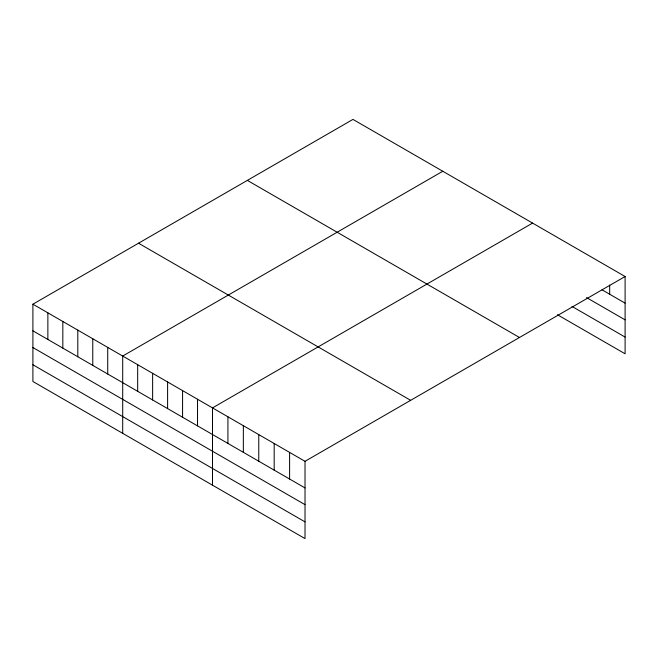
<?xml version="1.0" encoding="UTF-8"?>
<svg xmlns="http://www.w3.org/2000/svg" width="658" height="658" viewBox="0 0 658 658"><rect width="100%" height="100%" fill="white"/><g stroke="black" fill="none" stroke-linecap="round" stroke-linejoin="round"><path stroke-width="0.99" d="M32.9 304.202L305.024 461.307L305.024 538.598L32.9 381.484L32.9 304.202L352.976 119.402L625.1 276.516L625.1 353.798L557.425 314.73M442.776 171.253L122.701 356.044L122.701 433.334M532.577 223.095L212.501 407.894L212.501 485.176M305.024 461.307L625.1 276.516M601.971 289.783L625.1 303.141M586.549 297.597L625.1 319.854M571.983 306.414L625.1 337.077M247.35 180.391L519.475 337.496M138.525 243.221L410.65 400.327M32.9 330.826L305.024 487.932M32.9 347.539L305.024 504.653M32.9 364.762L305.024 521.876M609.678 285.021L609.678 294.233M289.602 452.408L289.602 479.032M274.18 443.5L274.18 470.125M258.767 434.601L258.767 461.225M243.345 425.701L243.345 452.317M227.923 416.794L227.923 443.418M197.532 399.25L197.532 425.874M182.57 390.613L182.57 417.23M167.601 381.969L167.601 408.593M152.631 373.325L152.631 399.949M137.67 364.688L137.67 391.313M107.731 347.408L107.731 374.024M92.77 338.763L92.77 365.387M77.8 330.127L77.8 356.743M62.831 321.482L62.831 348.107M47.87 312.838L47.87 339.462"/></g></svg>
